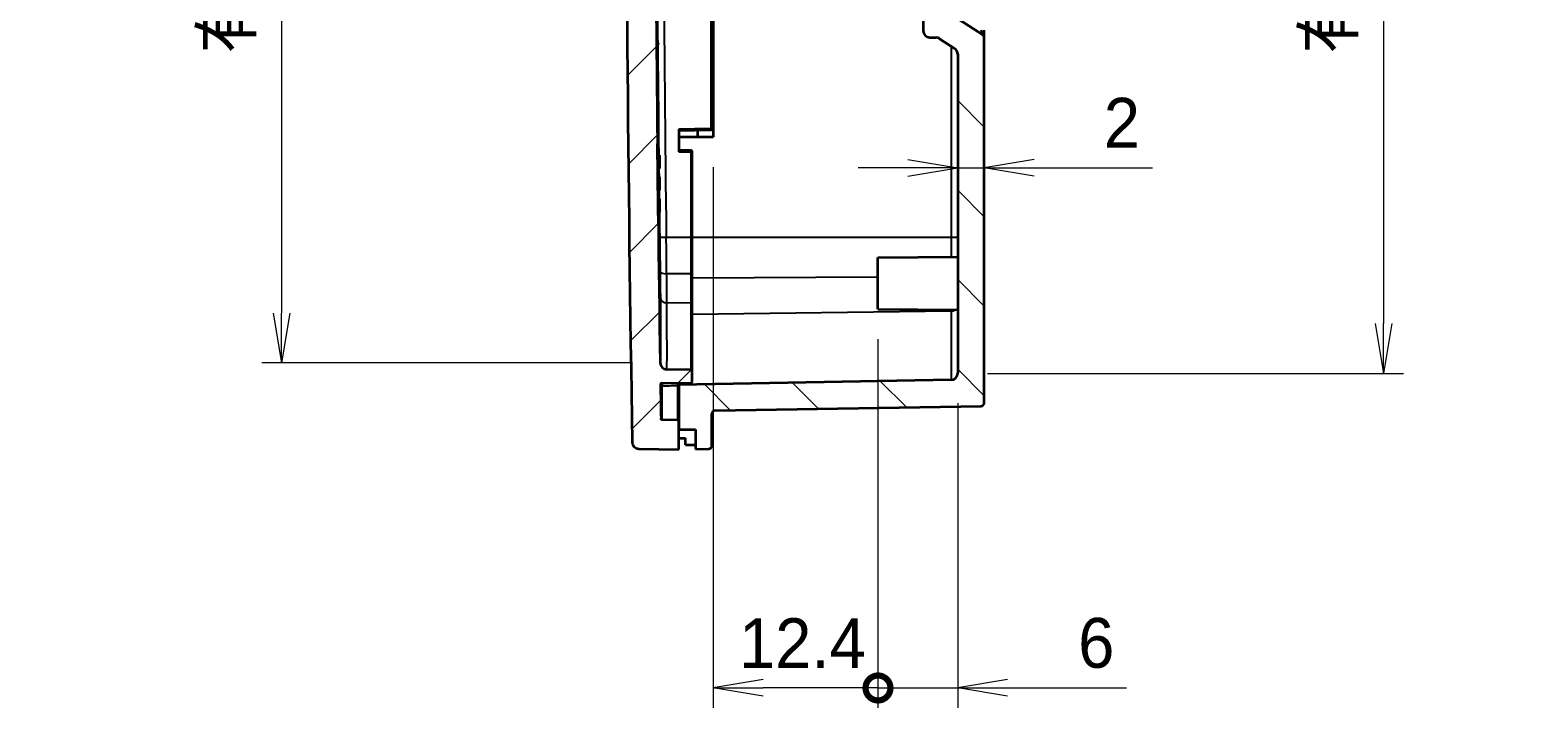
# Model space of a CAD drawing. Header units: millimetres. Extents: x 204 to 2721, y 201 to 622.
# Drawn here: x 917.7 to 1030.6, y 385.6 to 436.6 of the extents above; entities that cross this region are included whole.
import ezdxf

# ---------------------------------------------------------------- set-up
doc = ezdxf.new("R2010")
doc.units = ezdxf.units.MM
doc.header["$LTSCALE"] = 1.5
doc.layers.get('Defpoints').update_dxf_attribs({"lineweight": 25})
for name, color, linetype, lineweight in [('Dimension (ISO)', 7, 'Continuous', 18), ('Hatch (ISO)', 1, 'Continuous', 18), ('Visible (ISO)', 7, 'Continuous', 35), ('Visible Narrow (ISO)', 7, 'Continuous', 25)]:
    doc.layers.add(name, color=color, linetype=linetype, lineweight=lineweight)
doc.styles.add('Note Text (TK)', font='MS PGothic.ttf')
doc.dimstyles.new('Default - Method 1b (TK)', dxfattribs={"dimscale": 1.5, "dimtxt": 2.5, "dimasz": 2.5, "dimexe": 1, "dimexo": 1.5, "dimgap": 1, "dimtad": 1, "dimtoh": 1, "dimdsep": 46, "dimtxsty": 'Note Text (TK)', "dimblk": 'OPEN', "dimcen": 0.09, "dimdle": 5, "dimclrd": 100, "dimclre": 100, "dimclrt": 7, "dimadec": 1, "dimazin": 1, "dimtfac": 1, "dimtmove": 0, "dimatfit": 3, "dimldrblk": 'OPEN', "dimfxl": 1, "dimtolj": 1, "dimlwd": -1, "dimlwe": -1, "dimarcsym": 0})

# ---------------------------------------------------------------- blocks, each defined once
blk = doc.blocks.new('_Open')
at = {"color": 0, "linetype": 'ByBlock', "lineweight": -2}
for p, q in [((-1, 0.167), (0, 0)), ((-1, -0.167), (0, 0)), ((0, 0), (-1, 0))]:
    blk.add_line(p, q, dxfattribs=at)
blk = doc.blocks.new('*D22')
at = {"layer": 'Defpoints', "color": 0}
for p in [(987.52, 519.28), (987.52, 410.74), (1019.58, 410.74)]:
    blk.add_point(p, dxfattribs=at)
at = {"layer": 'Dimension (ISO)', "color": 100}
for p, q in [((989.77, 519.28), (1021.08, 519.28)), ((1019.58, 515.53), (1019.58, 414.49)), ((989.77, 410.74), (1021.08, 410.74))]:
    blk.add_line(p, q, dxfattribs=at)
at = {"layer": 'Dimension (ISO)', "color": 100, "xscale": 3.75, "yscale": 3.75, "zscale": 3.75}
for p, rotation in [((1019.58, 519.28), 90), ((1019.58, 410.74), 270)]:
    blk.add_blockref('_Open', p, dxfattribs=dict(at, rotation=rotation))
at = {"layer": 'Dimension (ISO)', "color": 7, "insert": (1015.62, 434.78), "char_height": 3.75, "attachment_point": 4, "rotation": 90, "style": 'Note Text (TK)'}
blk.add_mtext('\\A1;\\fMS PGothic|b0|i0;{\\H3.7310;有効寸法 / Max dim. 108.5}', dxfattribs=at)
blk = doc.blocks.new('_DotSmall')
at = {"color": 0, "linetype": 'ByBlock', "const_width": 0.5}
blk.add_lwpolyline([(-0.0625, 0, 1), (0.0625, 0, 1)], format="xyb", close=True, dxfattribs=at)
blk = doc.blocks.new('*D23')
at = {"layer": 'Defpoints', "color": 0}
for p in [(969.12, 428.51), (981.52, 415.57), (969.12, 387.07)]:
    blk.add_point(p, dxfattribs=at)
at = {"layer": 'Dimension (ISO)', "color": 100}
for p, q in [((969.12, 426.26), (969.12, 385.57)), ((981.52, 413.32), (981.52, 385.57)), ((981.52, 387.07), (972.87, 387.07))]:
    blk.add_line(p, q, dxfattribs=at)
at = {"layer": 'Dimension (ISO)', "color": 100, "xscale": 3.75, "yscale": 3.75, "zscale": 3.75, "rotation": 180}
blk.add_blockref('_Open', (969.12, 387.07), dxfattribs=at)
at = {"layer": 'Dimension (ISO)', "color": 100, "xscale": 3.75, "yscale": 3.75, "zscale": 3.75}
blk.add_blockref('_DotSmall', (981.52, 387.07), dxfattribs=at)
at = {"layer": 'Dimension (ISO)', "color": 7, "insert": (971.05, 390.44), "char_height": 3.75, "attachment_point": 4, "style": 'Note Text (TK)'}
blk.add_mtext('\\A1;12.4', dxfattribs=at)
blk = doc.blocks.new('*D24')
at = {"layer": 'Defpoints', "color": 0}
for p in [(965.12, 518.5), (936.62, 411.53), (965.12, 411.53)]:
    blk.add_point(p, dxfattribs=at)
at = {"layer": 'Dimension (ISO)', "color": 100}
for p, q in [((962.87, 518.5), (935.12, 518.5)), ((936.62, 514.75), (936.62, 415.28)), ((962.87, 411.53), (935.12, 411.53))]:
    blk.add_line(p, q, dxfattribs=at)
at = {"layer": 'Dimension (ISO)', "color": 100, "xscale": 3.75, "yscale": 3.75, "zscale": 3.75}
for p, rotation in [((936.62, 518.5), 90), ((936.62, 411.53), 270)]:
    blk.add_blockref('_Open', p, dxfattribs=dict(at, rotation=rotation))
at = {"layer": 'Dimension (ISO)', "color": 7, "insert": (932.66, 434.79), "char_height": 3.75, "attachment_point": 4, "rotation": 90, "style": 'Note Text (TK)'}
blk.add_mtext('\\A1;\\fMS PGothic|b0|i0;{\\H3.7310;有効寸法 / Max dim. 106.9}', dxfattribs=at)
blk = doc.blocks.new('*D28')
at = {"layer": 'Defpoints', "color": 0}
for p in [(989.52, 426.21), (987.52, 410.74), (989.52, 408.53)]:
    blk.add_point(p, dxfattribs=at)
at = {"layer": 'Dimension (ISO)', "color": 100}
for p, q in [((983.77, 426.21), (980.02, 426.21)), ((987.52, 426.21), (989.52, 426.21)), ((993.27, 426.21), (1002.19, 426.21))]:
    blk.add_line(p, q, dxfattribs=at)
at = {"layer": 'Dimension (ISO)', "color": 100, "xscale": 3.75, "yscale": 3.75, "zscale": 3.75}
blk.add_blockref('_Open', (987.52, 426.21), dxfattribs=at)
at = {"layer": 'Dimension (ISO)', "color": 100, "xscale": 3.75, "yscale": 3.75, "zscale": 3.75, "rotation": 180}
blk.add_blockref('_Open', (989.52, 426.21), dxfattribs=at)
at = {"layer": 'Dimension (ISO)', "color": 7, "insert": (998.52, 429.59), "char_height": 3.75, "attachment_point": 4, "style": 'Note Text (TK)'}
blk.add_mtext('\\A1;2', dxfattribs=at)
blk = doc.blocks.new('*D29')
at = {"layer": 'Defpoints', "color": 0}
for p in [(981.52, 415.57), (987.52, 410.74), (987.52, 387.07)]:
    blk.add_point(p, dxfattribs=at)
at = {"layer": 'Dimension (ISO)', "color": 100}
for p, q in [((981.52, 413.32), (981.52, 385.57)), ((987.52, 408.49), (987.52, 385.57)), ((981.52, 387.07), (977.77, 387.07)), ((981.52, 387.07), (987.52, 387.07)), ((991.27, 387.07), (1000.22, 387.07))]:
    blk.add_line(p, q, dxfattribs=at)
at = {"layer": 'Dimension (ISO)', "color": 100, "xscale": 3.75, "yscale": 3.75, "zscale": 3.75}
blk.add_blockref('_DotSmall', (981.52, 387.07), dxfattribs=at)
at = {"layer": 'Dimension (ISO)', "color": 100, "xscale": 3.75, "yscale": 3.75, "zscale": 3.75, "rotation": 180}
blk.add_blockref('_Open', (987.52, 387.07), dxfattribs=at)
at = {"layer": 'Dimension (ISO)', "color": 7, "insert": (996.59, 390.44), "char_height": 3.75, "attachment_point": 4, "style": 'Note Text (TK)'}
blk.add_mtext('\\A1;6', dxfattribs=at)

msp = doc.modelspace()

# ---------------------------------------------------------------- hatches: boundary and pattern name
at = {"layer": 'Hatch (ISO)'}
h = msp.add_hatch(dxfattribs=at)
h.set_pattern_fill('ANSI31', color=256, scale=38.1, style=0)
h.set_pattern_definition([(45, (583.4976, 188.6977), (-3.367596, 3.367596), [])])
edge = h.paths.add_edge_path()
edge.add_spline(control_points=[(963.012, 405.558), (963.013, 405.497), (963.026, 405.436), (963.073, 405.318), (963.109, 405.263), (963.2, 405.17), (963.255, 405.133), (963.374, 405.081), (963.438, 405.068), (963.504, 405.066)], knot_values=[-0.0770754, -0.0770754, -0.0770754, -0.0770754, -0.0585967, -0.0585967, -0.0390644, -0.0390644, -0.0195322, -0.0195322, 0, 0, 0, 0], degree=3, periodic=0)
edge.add_line((963.504, 405.066), (966.52, 405.014))
edge.add_line((966.52, 405.014), (966.52, 406.514))
edge.add_line((966.52, 406.514), (966.52, 407.116))
edge.add_ellipse((966.42, 407.116), major_axis=(0, 0.1), ratio=1, start_angle=270, end_angle=359)
edge.add_line((966.422, 407.216), (965.282, 407.236))
edge.add_spline(control_points=[(965.282, 407.236), (965.27, 407.236), (965.257, 407.238), (965.234, 407.248), (965.223, 407.255), (965.204, 407.273), (965.197, 407.284), (965.187, 407.308), (965.184, 407.321), (965.184, 407.334)], knot_values=[-0.01542, -0.01542, -0.01542, -0.01542, -0.0117193, -0.0117193, -0.0078129, -0.0078129, -0.0039064, -0.0039064, 0, 0, 0, 0], degree=3, periodic=0)
edge.add_ellipse((4554.52, 465.014), major_axis=(-57.68, 3589.337), ratio=1, start_angle=89.959098, end_angle=90, ccw=False)
edge.add_ellipse((965.243, 409.898), major_axis=(-0.0015, 0.1), ratio=1, start_angle=0.12025, end_angle=90, ccw=False)
edge.add_line((965.242, 409.998), (967.422, 410.036))
edge.add_ellipse((967.42, 410.136), major_axis=(0.1, 0.0017), ratio=1, start_angle=270, end_angle=359)
edge.add_line((967.52, 410.136), (967.52, 410.905))
edge.add_ellipse((967.42, 410.905), major_axis=(0, 0.1), ratio=1, start_angle=270, end_angle=359)
edge.add_line((967.422, 411.005), (965.61, 411.036))
edge.add_ellipse((965.619, 411.536), major_axis=(-0.5, 0.009), ratio=1, start_angle=1.85369, end_angle=90, ccw=False)
edge.add_ellipse((4554.52, 465.014), major_axis=(-53.485, 3589.402), ratio=1, start_angle=88.587674, end_angle=90, ccw=False)
edge.add_line((964.891, 500.014), (964.87, 500.014))
edge.add_line((964.87, 500.014), (964.87, 500.965))
edge.add_line((964.87, 500.965), (965.07, 500.965))
edge.add_line((965.07, 500.965), (965.07, 501.422))
edge.add_line((965.07, 501.422), (964.87, 501.422))
edge.add_line((964.87, 501.422), (964.87, 501.956))
edge.add_line((964.87, 501.956), (965.07, 501.956))
edge.add_line((965.07, 501.956), (965.07, 502.595))
edge.add_line((965.07, 502.595), (964.87, 502.595))
edge.add_line((964.87, 502.595), (964.87, 503.09))
edge.add_line((964.87, 503.09), (965.07, 503.09))
edge.add_line((965.07, 503.09), (965.07, 503.551))
edge.add_line((965.07, 503.551), (964.87, 503.551))
edge.add_line((964.87, 503.551), (964.87, 504.593))
edge.add_line((964.87, 504.593), (965.07, 504.593))
edge.add_line((965.07, 504.593), (965.07, 504.912))
edge.add_line((965.07, 504.912), (964.87, 504.912))
edge.add_line((964.87, 504.912), (964.87, 506.269))
edge.add_line((964.87, 506.269), (965.07, 506.269))
edge.add_line((965.07, 506.269), (965.07, 507.841))
edge.add_line((965.07, 507.841), (964.87, 507.841))
edge.add_line((964.87, 507.841), (964.87, 509.096))
edge.add_line((964.87, 509.096), (965.07, 509.096))
edge.add_line((965.07, 509.096), (965.07, 509.416))
edge.add_line((965.07, 509.416), (964.87, 509.416))
edge.add_line((964.87, 509.416), (964.87, 510.014))
edge.add_line((964.87, 510.014), (965.002, 510.014))
edge.add_ellipse((4554.52, 465.014), major_axis=(45, 3589.518), ratio=1, start_angle=89.864559, end_angle=90, ccw=False)
edge.add_ellipse((965.619, 518.491), major_axis=(0.007, 0.5), ratio=1, start_angle=1.85369, end_angle=90, ccw=False)
edge.add_line((965.61, 518.991), (967.422, 519.023))
edge.add_ellipse((967.42, 519.123), major_axis=(0.1, 0.0017), ratio=1, start_angle=270, end_angle=359)
edge.add_line((967.52, 519.123), (967.52, 519.892))
edge.add_ellipse((967.42, 519.892), major_axis=(0, 0.1), ratio=1, start_angle=270, end_angle=359)
edge.add_line((967.422, 519.992), (965.242, 520.03))
edge.add_ellipse((965.243, 520.13), major_axis=(-0.1, 0.0017), ratio=1, start_angle=0.12025, end_angle=90, ccw=False)
edge.add_ellipse((4554.52, 465.014), major_axis=(55.117, 3589.377), ratio=1, start_angle=89.959098, end_angle=90, ccw=False)
edge.add_spline(control_points=[(965.184, 522.693), (965.184, 522.706), (965.186, 522.718), (965.196, 522.741), (965.203, 522.752), (965.221, 522.771), (965.232, 522.779), (965.256, 522.789), (965.269, 522.792), (965.282, 522.792)], knot_values=[-0.01542, -0.01542, -0.01542, -0.01542, -0.0117193, -0.0117193, -0.0078129, -0.0078129, -0.0039064, -0.0039064, 0, 0, 0, 0], degree=3, periodic=0)
edge.add_line((965.282, 522.792), (966.422, 522.812))
edge.add_ellipse((966.42, 522.912), major_axis=(0.1, 0.0017), ratio=1, start_angle=270, end_angle=359)
edge.add_line((966.52, 522.912), (966.52, 523.514))
edge.add_line((966.52, 523.514), (966.52, 525.014))
edge.add_line((966.52, 525.014), (963.504, 524.961))
edge.add_spline(control_points=[(963.504, 524.961), (963.442, 524.96), (963.381, 524.948), (963.264, 524.9), (963.209, 524.864), (963.116, 524.773), (963.079, 524.718), (963.027, 524.599), (963.013, 524.535), (963.012, 524.469)], knot_values=[-0.0770754, -0.0770754, -0.0770754, -0.0770754, -0.0585967, -0.0585967, -0.0390644, -0.0390644, -0.0195322, -0.0195322, 0, 0, 0, 0], degree=3, periodic=0)
edge.add_ellipse((4554.52, 465.014), major_axis=(-59.456, -3591.508), ratio=1, start_angle=270, end_angle=271.896835)
h = msp.add_hatch(dxfattribs=at)
h.set_pattern_fill('ANSI31', color=256, scale=38.1, angle=90.00021, style=0)
h.set_pattern_definition([(135.0002, (583.4976, 188.6977), (-3.367584, -3.36761), [])])
edge = h.paths.add_edge_path()
edge.add_ellipse((985.57, 443.309), major_axis=(-0.25, 0.013), ratio=1, start_angle=3, end_angle=90)
edge.add_line((985.557, 443.059), (986.183, 443.026))
edge.add_ellipse((986.17, 442.777), major_axis=(0, 0.25), ratio=1, start_angle=270, end_angle=357, ccw=False)
edge.add_line((986.42, 442.777), (986.42, 438.262))
edge.add_ellipse((986.67, 438.262), major_axis=(-0.21, 0.136), ratio=1, start_angle=32.82854, end_angle=90)
edge.add_line((986.535, 438.052), (989.406, 436.2))
edge.add_ellipse((989.27, 435.99), major_axis=(0, 0.25), ratio=1, start_angle=270, end_angle=327.17146, ccw=False)
edge.add_line((989.52, 435.99), (989.52, 408.533))
edge.add_ellipse((989.27, 408.533), major_axis=(0.25, 0.004), ratio=1, start_angle=270, end_angle=359, ccw=False)
edge.add_line((989.275, 408.283), (969.266, 407.933))
edge.add_ellipse((969.27, 407.683), major_axis=(0, 0.25), ratio=1, start_angle=1, end_angle=90)
edge.add_line((969.02, 407.683), (969.02, 405.303))
edge.add_ellipse((968.77, 405.303), major_axis=(0.25, 0.004), ratio=1, start_angle=270, end_angle=359, ccw=False)
edge.add_line((968.775, 405.053), (967.77, 405.036))
edge.add_line((967.77, 405.036), (967.77, 406.514))
edge.add_line((967.77, 406.514), (966.52, 406.514))
edge.add_line((966.52, 406.514), (966.52, 407.116))
edge.add_line((966.52, 407.116), (966.52, 409.885))
edge.add_line((966.52, 409.885), (987.029, 410.243))
edge.add_ellipse((987.02, 410.743), major_axis=(0, -0.5), ratio=1, start_angle=1, end_angle=90)
edge.add_line((987.52, 410.743), (987.52, 434.764))
edge.add_ellipse((987.02, 434.764), major_axis=(0.42, -0.271), ratio=1, start_angle=32.82854, end_angle=90)
edge.add_line((987.291, 435.184), (986.155, 435.917))
edge.add_ellipse((985.884, 435.497), major_axis=(0.5, -0.009), ratio=1, start_angle=58.17146, end_angle=90)
edge.add_line((985.893, 435.997), (985.412, 436.005))
edge.add_ellipse((985.42, 436.505), major_axis=(0, -0.5), ratio=1, start_angle=270, end_angle=359, ccw=False)
edge.add_line((984.92, 436.505), (984.92, 441.003))
edge.add_ellipse((984.42, 441.003), major_axis=(0.5, -0.009), ratio=1, start_angle=1, end_angle=90)
edge.add_line((984.429, 441.503), (984.312, 441.505))
edge.add_ellipse((984.32, 442.005), major_axis=(0, -0.5), ratio=1, start_angle=270, end_angle=359, ccw=False)
edge.add_line((983.82, 442.005), (983.82, 488.022))
edge.add_ellipse((984.32, 488.022), major_axis=(-0.5, -0.009), ratio=1, start_angle=270, end_angle=359, ccw=False)
edge.add_line((984.312, 488.522), (984.429, 488.524))
edge.add_ellipse((984.42, 489.024), major_axis=(0, -0.5), ratio=1, start_angle=1, end_angle=90)
edge.add_line((984.92, 489.024), (984.92, 493.522))
edge.add_ellipse((985.42, 493.522), major_axis=(-0.5, -0.009), ratio=1, start_angle=270, end_angle=359, ccw=False)
edge.add_line((985.412, 494.022), (985.893, 494.031))
edge.add_ellipse((985.884, 494.531), major_axis=(-0.42, -0.271), ratio=1, start_angle=58.17146, end_angle=90)
edge.add_line((986.155, 494.111), (987.291, 494.843))
edge.add_ellipse((987.02, 495.264), major_axis=(0, -0.5), ratio=1, start_angle=32.82854, end_angle=90)
edge.add_line((987.52, 495.264), (987.52, 519.284))
edge.add_ellipse((987.02, 519.284), major_axis=(0.5, -0.009), ratio=1, start_angle=1, end_angle=90)
edge.add_line((987.029, 519.784), (966.52, 520.142))
edge.add_line((966.52, 520.142), (966.52, 522.912))
edge.add_line((966.52, 522.912), (966.52, 523.514))
edge.add_line((966.52, 523.514), (967.77, 523.514))
edge.add_line((967.77, 523.514), (967.77, 524.992))
edge.add_line((967.77, 524.992), (968.775, 524.974))
edge.add_ellipse((968.77, 524.724), major_axis=(0, 0.25), ratio=1, start_angle=270, end_angle=359, ccw=False)
edge.add_line((969.02, 524.724), (969.02, 522.344))
edge.add_ellipse((969.27, 522.344), major_axis=(-0.25, 0.004), ratio=1, start_angle=1, end_angle=90)
edge.add_line((969.266, 522.094), (989.275, 521.745))
edge.add_ellipse((989.27, 521.495), major_axis=(0, 0.25), ratio=1, start_angle=270, end_angle=359, ccw=False)
edge.add_line((989.52, 521.495), (989.52, 494.038))
edge.add_ellipse((989.27, 494.038), major_axis=(0.21, 0.136), ratio=1, start_angle=270, end_angle=327.17146, ccw=False)
edge.add_line((989.406, 493.827), (986.535, 491.975))
edge.add_ellipse((986.67, 491.765), major_axis=(0, 0.25), ratio=1, start_angle=32.82854, end_angle=90)
edge.add_line((986.42, 491.765), (986.42, 487.251))
edge.add_ellipse((986.17, 487.251), major_axis=(0.25, 0.013), ratio=1, start_angle=270, end_angle=357, ccw=False)
edge.add_line((986.183, 487.001), (985.557, 486.969))
edge.add_ellipse((985.57, 486.719), major_axis=(0, 0.25), ratio=1, start_angle=3, end_angle=90)
edge.add_line((985.32, 486.719), (985.32, 467.814))
edge.add_line((985.32, 467.814), (986.12, 467.014))
edge.add_line((986.12, 467.014), (986.12, 466.648))
edge.add_line((986.12, 466.648), (985.62, 466.514))
edge.add_line((985.62, 466.514), (985.62, 463.514))
edge.add_line((985.62, 463.514), (986.12, 463.38))
edge.add_line((986.12, 463.38), (986.12, 463.014))
edge.add_line((986.12, 463.014), (985.32, 462.214))
edge.add_line((985.32, 462.214), (985.32, 443.309))

# ---------------------------------------------------------------- linework, layer by layer
at = {"layer": 'Visible (ISO)'}
for p, q in [((969.118, 447.514), (969.118, 428.514)), ((969.02, 429.156), (969.02, 446.872)), ((984.92, 441.003), (984.92, 436.505)), ((989.406, 436.2), (986.535, 438.052)), ((985.412, 436.005), (985.893, 435.997)), ((989.52, 435.99), (989.52, 436.568)), ((989.52, 408.533), (989.52, 435.99)), ((986.155, 435.917), (987.291, 435.184)), ((987.52, 434.764), (987.52, 410.743)), ((966.52, 429.114), (966.52, 427.414)), ((966.52, 429.014), (968.922, 429.056)), ((967.925, 428.514), (966.52, 428.514)), ((967.925, 429.038), (967.925, 428.514)), ((969.118, 428.514), (967.925, 428.514)), ((964.929, 427.16), (965.07, 427.16)), ((965.07, 427.16), (965.07, 426.565)), ((967.422, 427.498), (966.52, 427.514)), ((967.52, 420.963), (967.52, 427.398)), ((964.934, 426.565), (965.07, 426.565)), ((964.938, 426.16), (965.07, 426.16)), ((965.07, 426.565), (965.07, 426.16)), ((964.944, 425.514), (965.07, 425.514)), ((965.07, 425.514), (965.07, 424.514)), ((964.956, 424.514), (965.07, 424.514)), ((964.963, 423.867), (965.07, 423.867)), ((965.07, 423.867), (965.07, 422.867)), ((964.976, 422.867), (965.07, 422.867)), ((967.52, 418.196), (967.52, 420.963)), ((981.52, 419.461), (987.52, 419.514)), ((981.52, 415.566), (981.52, 419.461)), ((967.52, 415.943), (967.52, 418.196)), ((967.52, 410.905), (967.52, 415.943)), ((981.52, 415.566), (987.52, 415.514)), ((965.242, 409.998), (967.422, 410.036)), ((967.422, 411.005), (965.61, 411.036)), ((987.029, 410.243), (966.52, 409.885)), ((966.52, 409.885), (966.52, 410.02)), ((967.52, 410.136), (967.52, 410.905)), ((966.52, 409.885), (966.52, 406.514)), ((969.266, 407.933), (989.275, 408.283)), ((966.422, 407.216), (965.282, 407.236)), ((966.52, 405.014), (966.52, 407.116)), ((969.02, 405.303), (969.02, 407.683)), ((966.52, 406.514), (967.77, 406.514)), ((967.02, 405.358), (967.02, 405.852)), ((967.77, 406.514), (967.77, 405.036)), ((963.504, 405.066), (966.52, 405.014)), ((967.77, 405.036), (968.775, 405.053))]:
    msp.add_line(p, q, dxfattribs=at)
for centre, radius, start, end in [((4554.52, 465.014), 3592, 179.051582, 180.948418), ((4554.52, 465.014), 3589.8, 179.441366, 180.853692), ((985.42, 436.505), 0.5, 180, 269), ((985.884, 435.497), 0.5, 57.17146, 89), ((989.27, 435.99), 0.25, 0, 57.17146), ((987.02, 434.764), 0.5, 0, 57.17146), ((968.92, 429.156), 0.1, 271, 0), ((967.42, 427.398), 0.1, 0, 89), ((965.619, 411.536), 0.5, 180.85369, 269), ((965.243, 409.898), 0.1, 91, 180.87975), ((967.42, 410.905), 0.1, 0, 89), ((967.42, 410.136), 0.1, 271, 0), ((987.02, 410.743), 0.5, 271, 0), ((4554.52, 465.014), 3589.8, 180.879746, 180.920648), ((969.27, 407.683), 0.25, 91, 180), ((989.27, 408.533), 0.25, 271, 0), ((966.42, 407.116), 0.1, 0, 89), ((968.77, 405.303), 0.25, 271, 0)]:
    msp.add_arc(centre, radius, start, end, dxfattribs=at)
for centre, major_axis, ratio, start_param, end_param in [((1036.351, 460.014), (622.938, 0), 0.0874887, 4.6000545, 4.6008622), ((908.622, 460.014), (-640.204, 0), 0.0857297, 1.6621416, 1.663318)]:
    msp.add_ellipse(centre, major_axis=major_axis, ratio=ratio, start_param=start_param, end_param=end_param, dxfattribs=at)
for points, knots in [([(964.95, 425.014), (964.946, 425.39), (964.941, 425.792), (964.934, 426.531), (964.931, 426.869), (964.927, 427.401), (964.925, 427.632), (964.924, 427.939), (964.924, 428.014), (964.926, 428.014), (964.928, 427.939), (964.933, 427.637), (964.937, 427.416), (964.94, 427.16)], [0, 0, 0, 0, 0.11301235, 0.11301235, 0.2260247, 0.2260247, 0.33902978, 0.33902978, 0.45203487, 0.45203487, 0.56504199, 0.56504199, 0.67448117, 0.67448117, 0.67448117, 0.67448117]), ([(964.988, 422.867), (964.99, 422.612), (964.992, 422.39), (964.993, 422.089), (964.993, 422.014), (964.991, 422.014), (964.989, 422.089), (964.983, 422.395), (964.98, 422.626), (964.972, 423.159), (964.968, 423.496), (964.959, 424.235), (964.954, 424.637), (964.95, 425.014)], [1.13367043, 1.13367043, 1.13367043, 1.13367043, 1.24310768, 1.24310768, 1.35611276, 1.35611276, 1.46911988, 1.46911988, 1.582127, 1.582127, 1.69514139, 1.69514139, 1.80815579, 1.80815579, 1.80815579, 1.80815579]), ([(965.282, 407.236), (965.27, 407.236), (965.257, 407.238), (965.234, 407.248), (965.223, 407.255), (965.204, 407.273), (965.197, 407.284), (965.187, 407.308), (965.184, 407.321), (965.184, 407.334)], [-0.015419968, -0.015419968, -0.015419968, -0.015419968, -0.011719334, -0.011719334, -0.007812889, -0.007812889, -0.003906445, -0.003906445, 0, 0, 0, 0]), ([(963.012, 405.558), (963.013, 405.497), (963.026, 405.436), (963.073, 405.318), (963.109, 405.263), (963.2, 405.17), (963.255, 405.133), (963.374, 405.081), (963.438, 405.068), (963.504, 405.066)], [-0.077075403, -0.077075403, -0.077075403, -0.077075403, -0.058596671, -0.058596671, -0.039064447, -0.039064447, -0.019532224, -0.019532224, 0, 0, 0, 0])]:
    msp.add_open_spline(points, degree=3, knots=knots, dxfattribs=at)
for points in [[(964.953, 426.16), (964.956, 425.952), (964.958, 425.733), (964.961, 425.514)], [(964.972, 424.514), (964.974, 424.295), (964.977, 424.076), (964.979, 423.867)]]:
    msp.add_open_spline(points, degree=3, dxfattribs=at)
at = {"layer": 'Visible Narrow (ISO)'}
for p, q in [((968.922, 446.872), (968.922, 429.156)), ((987.029, 435.353), (987.029, 420.963)), ((968.922, 429.156), (966.52, 429.114)), ((968.922, 429.156), (969.02, 429.156)), ((966.52, 427.414), (967.422, 427.398)), ((967.52, 427.398), (967.422, 427.398)), ((967.422, 427.398), (967.422, 420.963)), ((967.422, 420.963), (965.579, 420.963)), ((967.52, 420.963), (967.422, 420.963)), ((967.422, 420.963), (967.422, 418.226)), ((987.029, 420.963), (967.52, 420.963)), ((987.52, 420.963), (987.029, 420.963)), ((987.029, 420.963), (987.029, 419.509)), ((967.422, 418.226), (965.608, 418.236)), ((967.422, 418.226), (967.422, 416.023)), ((981.52, 417.965), (967.52, 417.89)), ((967.422, 416.023), (965.625, 416.048)), ((967.422, 416.023), (967.422, 411.005)), ((987.029, 415.428), (967.52, 415.157)), ((987.029, 415.518), (987.029, 415.428)), ((987.029, 415.428), (987.029, 410.243)), ((965.133, 411.528), (965.119, 411.529)), ((965.143, 409.896), (965.18, 409.897)), ((965.18, 409.897), (965.184, 407.334)), ((965.282, 407.236), (965.278, 409.804)), ((966.422, 409.824), (966.422, 407.216))]:
    msp.add_line(p, q, dxfattribs=at)
for centre, major_axis, ratio, start_param, end_param in [((4552.958, 465.014), (0, 3588.196), 0.9998477, 1.5585193, 1.5830733), ((4552.966, 465.014), (0, -3588.696), 0.9998477, 4.702371, 4.7229372), ((989.27, 436.585), (0.136, -0.385), 0.0165015, 6.2618808, 7.8043005), ((968.92, 429.156), (0.0017, -0.1), 0.0174497, 0, 1.5704917), ((967.42, 427.398), (0.0017, 0.1), 0.0174497, 4.7126936, 6.2831853), ((4552.966, 465.014), (0, -3588.696), 0.9998477, 4.7232158, 4.723396), ((4552.966, 465.014), (0, -3588.696), 0.9998477, 4.7236747, 4.7238548), ((4552.966, 465.014), (0, -3588.696), 0.9998477, 4.7241335, 4.724666), ((965.588, 420.963), (-0.5, -0.006), 0.0002143, 4.729841, 6.2758322), ((965.617, 418.389), (-0.5, -0.005), 0.3064229, 0.0076066, 1.5500756), ((967.42, 418.196), (0.1, 0), 0.3066072, 0, 1.553343), ((965.633, 416.445), (-0.5, -0.002), 0.7952178, 0.0113105, 1.5497345), ((967.42, 415.943), (0.1, 0), 0.7952499, 0, 1.553343), ((987.02, 415.825), (0.5, 0), 0.7948381, 4.7298423, 5.3890682), ((965.633, 411.536), (-0.009, -0.5), 0.9999961, 4.744742, 6.2831853), ((965.28, 409.899), (-0.0017, 0.1), 0.9999898, 0, 1.5686975), ((965.28, 409.899), (0.0017, -0.1), 0.1098595, 3.1415927, 5.9680488), ((965.28, 409.899), (-0.1, -0.0001), 0.951346, 0.0146749, 1.5520174), ((966.42, 409.729), (0.1, 0), 0.9506092, 0, 1.553343)]:
    msp.add_ellipse(centre, major_axis=major_axis, ratio=ratio, start_param=start_param, end_param=end_param, dxfattribs=at)
for points, knots in [([(965.088, 420.956), (965.093, 420.52), (965.098, 420.084), (965.108, 419.223), (965.113, 418.798), (965.117, 418.383)], [-0.26154853, -0.26154853, -0.26154853, -0.26154853, -0.13077426, -0.13077426, 0, 0, 0, 0]), ([(965.608, 418.236), (965.604, 418.676), (965.599, 419.126), (965.589, 420.039), (965.584, 420.501), (965.579, 420.963)], [0, 0, 0, 0, 0.13077426, 0.13077426, 0.26154853, 0.26154853, 0.26154853, 0.26154853]), ([(965.117, 418.383), (965.121, 417.999), (965.125, 417.635), (965.13, 416.976), (965.132, 416.683), (965.133, 416.439)], [-0.24176953, -0.24176953, -0.24176953, -0.24176953, -0.12089239, -0.12089239, 0, 0, 0, 0]), ([(965.625, 416.048), (965.623, 416.323), (965.621, 416.653), (965.616, 417.394), (965.613, 417.804), (965.608, 418.236)], [0, 0, 0, 0, 0.12089239, 0.12089239, 0.24176953, 0.24176953, 0.24176953, 0.24176953]), ([(965.133, 416.439), (965.14, 414.86), (965.144, 413.622), (965.144, 411.956), (965.14, 411.528), (965.133, 411.528)], [-1.561839, -1.561839, -1.561839, -1.561839, -0.7809023, -0.7809023, 0, 0, 0, 0]), ([(965.624, 411.036), (965.631, 411.036), (965.635, 411.472), (965.635, 413.173), (965.632, 414.437), (965.625, 416.048)], [0, 0, 0, 0, 0.7809023, 0.7809023, 1.561839, 1.561839, 1.561839, 1.561839]), ([(966.422, 410.019), (966.423, 410.019), (966.423, 410.018), (966.425, 410.015), (966.426, 410.011), (966.428, 409.999), (966.429, 409.99), (966.431, 409.965), (966.431, 409.948), (966.431, 409.908), (966.43, 409.884), (966.427, 409.845), (966.424, 409.831), (966.422, 409.824)], [0, 0, 0, 0, 0.003942701, 0.003942701, 0.010251022, 0.010251022, 0.018451839, 0.018451839, 0.029112902, 0.029112902, 0.042972284, 0.042972284, 0.056633898, 0.056633898, 0.056633898, 0.056633898]), ([(965.278, 409.804), (965.406, 409.806), (965.534, 409.808), (965.869, 409.814), (966.075, 409.817), (966.282, 409.821), (966.329, 409.822), (966.375, 409.823), (966.422, 409.824)], [-0.22574592, -0.22574592, -0.22574592, -0.22574592, -0.18715506, -0.18715506, -0.12477004, -0.12477004, -0.12477004, -0.11067168, -0.11067168, -0.11067168, -0.11067168])]:
    msp.add_open_spline(points, degree=3, knots=knots, dxfattribs=at)

# ---------------------------------------------------------------- dimensions: what is measured, and where the dimension line sits
at = {"layer": 'Dimension (ISO)', "color": 100}
for base, p1, p2, override, picture, middle in [((936.619, 411.529), (965.119, 518.499), (965.119, 411.529), {"dimgap": 1, "dimtoh": 0, "dimdec": 1, "dimlfac": 0.999344, "dimtol": 0, "dimlim": 0, "dimtp": 0, "dimtm": 0, "dimtdec": 1, "dimtofl": 0, "dimatfit": 1}, '*D24', (936.619, 465.014)), ((1019.583, 410.743), (987.52, 519.284), (987.52, 410.743), {"dimgap": 1, "dimtoh": 0, "dimdec": 1, "dimtol": 0, "dimlim": 0, "dimtp": 0, "dimtm": 0, "dimtdec": 1, "dimtofl": 0, "dimatfit": 1}, '*D22', (1019.583, 465.014))]:
    dim = msp.add_linear_dim(base=base, p1=p1, p2=p2, angle=90, text='\\fMS PGothic|b0|i0;{\\H3.7310;有効寸法 / Max dim. <>}', dimstyle='Default - Method 1b (TK)', override=override, dxfattribs=at)
    dim.commit()
    dim.dimension.update_dxf_attribs({"geometry": picture, "text_midpoint": middle, "dimtype": 160})
for base, p1, p2, override, picture, middle in [((989.52, 426.211), (987.52, 410.743), (989.52, 408.533), {"dimgap": 1, "dimtoh": 0, "dimdec": 1, "dimse1": 1, "dimse2": 1, "dimtol": 0, "dimlim": 0, "dimtp": 0, "dimtm": 0, "dimtdec": 1, "dimtofl": 1, "dimatfit": 1}, '*D28', (999.607, 426.211)), ((969.118, 387.066), (981.52, 415.566), (969.118, 428.514), {"dimgap": 1, "dimtoh": 0, "dimdec": 1, "dimblk1": 'DotSmall', "dimblk2": 'Open', "dimsah": 1, "dimdle": 0, "dimtol": 0, "dimlim": 0, "dimtp": 0, "dimtm": 0, "dimtdec": 1, "dimtofl": 0, "dimatfit": 1}, '*D23', (975.319, 387.066)), ((987.52, 387.066), (981.52, 415.566), (987.52, 410.743), {"dimgap": 1, "dimtoh": 0, "dimdec": 1, "dimblk1": 'DotSmall', "dimblk2": 'Open', "dimsah": 1, "dimdle": 0, "dimtol": 0, "dimlim": 0, "dimtp": 0, "dimtm": 0, "dimtdec": 1, "dimtofl": 1, "dimatfit": 1}, '*D29', (997.652, 387.066))]:
    dim = msp.add_linear_dim(base=base, p1=p1, p2=p2, angle=180, dimstyle='Default - Method 1b (TK)', override=override, dxfattribs=at)
    dim.commit()
    dim.dimension.update_dxf_attribs({"geometry": picture, "text_midpoint": middle, "dimtype": 160})

doc.saveas('drawing.dxf')
